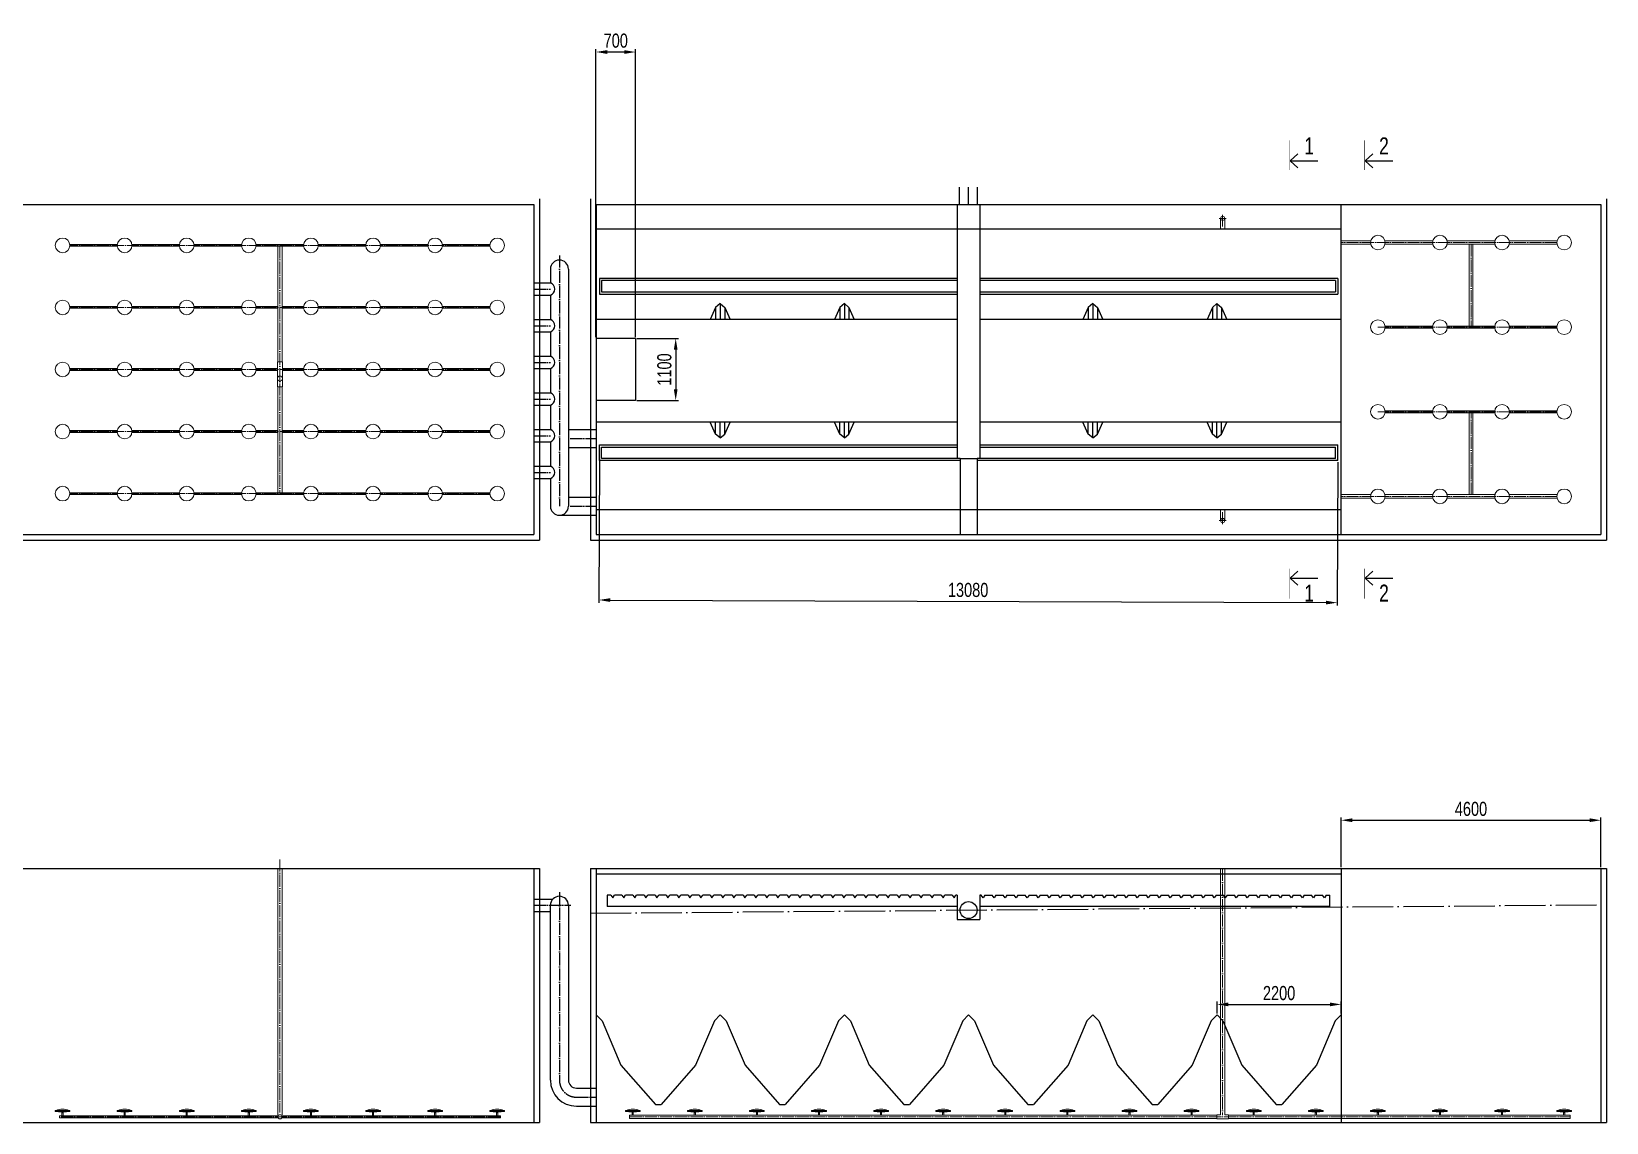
# Model space of a CAD drawing. Extents: x 151310 to 250336, y -70311 to -4848.
# Drawn here: x 180101 to 208001, y -61969 to -42629 of the extents above; entities that cross this region are included whole.
import ezdxf

# ---------------------------------------------------------------- set-up
doc = ezdxf.new("R2010")
doc.units = 0
doc.header["$LTSCALE"] = 300
doc.header["$MEASUREMENT"] = 0
doc.linetypes.add('ACAD_ISO04W100', pattern=[30, 24, -3, 0, -3])
for name, color, linetype in [('0_ANNOT_Dimensions', 15, 'CONTINUOUS'), ('1', 7, 'CONTINUOUS'), ('Pipes', 1, 'CONTINUOUS'), ('водосливы', 3, 'CONTINUOUS'), ('лотки', 3, 'CONTINUOUS'), ('нерж конструкции', 110, 'CONTINUOUS'), ('Трубы', 1, 'CONTINUOUS')]:
    doc.layers.add(name, color=color, linetype=linetype)
doc.layers.add('воздух', color=140, linetype='CONTINUOUS', lineweight=15)
doc.styles.add('MONARCH', font='monarch', dxfattribs={"width": 0.77})
doc.styles.add('MONARCH0', font='monarch0.shx', dxfattribs={"width": 0.77})
doc.dimstyles.get("Standard").update_dxf_attribs({"dimtxt": 3, "dimasz": 3, "dimexe": 2.5, "dimexo": 2.5, "dimgap": 1.5, "dimtad": 0, "dimtih": 1, "dimtoh": 1, "dimdec": 0, "dimzin": 0, "dimdsep": 46, "dimtxsty": 'MONARCH0', "dimcen": -3, "dimdle": 1.25, "dimadec": 0, "dimazin": 0, "dimtfac": 0.75, "dimtdec": 0, "dimtofl": 0, "dimtmove": 2, "dimatfit": 3, "dimfxl": 1, "dimtvp": 1.5, "dimtolj": 1, "dimtzin": 0, "dimarcsym": 0})

# ---------------------------------------------------------------- blocks, each defined once
blk = doc.blocks.new('*D178')
at = {"layer": '0_ANNOT_Dimensions', "lineweight": -2, "ltscale": 0.4, "transparency": 16777216}
for p, q in [((201102, -60034), (201102, -59826)), ((203301, -60034), (203301, -59826))]:
    blk.add_line(p, q, dxfattribs=at)
at = {"layer": '0_ANNOT_Dimensions', "color": 0, "lineweight": -2, "ltscale": 0.4, "transparency": 16777216}
blk.add_line((201302, -59876), (203101, -59876), dxfattribs=at)
at = {"layer": '0_ANNOT_Dimensions', "color": 0, "ltscale": 0.4, "transparency": 16777216}
for points in [[(201302, -59842), (201302, -59909), (201102, -59876)], [(203101, -59842), (203101, -59909), (203301, -59876)]]:
    blk.add_solid(points, dxfattribs=at)
at = {"layer": '0_ANNOT_Dimensions', "ltscale": 0.4, "transparency": 16777216, "insert": (202202, -59676), "char_height": 250, "attachment_point": 5, "style": 'MONARCH0'}
blk.add_mtext('\\A1;2200', dxfattribs=at)
blk = doc.blocks.new('*D179')
at = {"layer": '0_ANNOT_Dimensions', "lineweight": -2, "ltscale": 0.4, "transparency": 16777216}
for p, q in [((203301, -57444), (203301, -56561)), ((207901, -57444), (207901, -56561))]:
    blk.add_line(p, q, dxfattribs=at)
at = {"layer": '0_ANNOT_Dimensions', "color": 0, "lineweight": -2, "ltscale": 0.4, "transparency": 16777216}
blk.add_line((203501, -56611), (207701, -56611), dxfattribs=at)
at = {"layer": '0_ANNOT_Dimensions', "color": 0, "ltscale": 0.4, "transparency": 16777216}
for points in [[(203501, -56577), (203501, -56644), (203301, -56611)], [(207701, -56577), (207701, -56644), (207901, -56611)]]:
    blk.add_solid(points, dxfattribs=at)
at = {"layer": '0_ANNOT_Dimensions', "ltscale": 0.4, "transparency": 16777216, "insert": (205601, -56411), "char_height": 250, "attachment_point": 5, "style": 'MONARCH0'}
blk.add_mtext('\\A1;4600', dxfattribs=at)
blk = doc.blocks.new('*D184')
at = {"layer": '0_ANNOT_Dimensions', "lineweight": -2, "ltscale": 0.4, "transparency": 16777216}
for p, q in [((190101, -48046), (190101, -42943)), ((190801, -48046), (190801, -42943))]:
    blk.add_line(p, q, dxfattribs=at)
at = {"layer": '0_ANNOT_Dimensions', "color": 0, "lineweight": -2, "ltscale": 0.4, "transparency": 16777216}
blk.add_line((190601, -42993), (190301, -42993), dxfattribs=at)
at = {"layer": '0_ANNOT_Dimensions', "color": 0, "ltscale": 0.4, "transparency": 16777216}
for points in [[(190301, -42960), (190301, -43027), (190101, -42993)], [(190601, -42960), (190601, -43027), (190801, -42993)]]:
    blk.add_solid(points, dxfattribs=at)
at = {"layer": '0_ANNOT_Dimensions', "ltscale": 0.4, "transparency": 16777216, "insert": (190451, -42793), "char_height": 250, "attachment_point": 5, "style": 'MONARCH0'}
blk.add_mtext('\\A1;700', dxfattribs=at)
blk = doc.blocks.new('*D185')
at = {"layer": '0_ANNOT_Dimensions', "lineweight": -2, "ltscale": 0.4, "transparency": 16777216}
for p, q in [((190826, -48071), (191563, -48071)), ((190826, -49171), (191563, -49171))]:
    blk.add_line(p, q, dxfattribs=at)
at = {"layer": '0_ANNOT_Dimensions', "color": 0, "lineweight": -2, "ltscale": 0.4, "transparency": 16777216}
blk.add_line((191513, -48271), (191513, -48971), dxfattribs=at)
at = {"layer": '0_ANNOT_Dimensions', "color": 0, "ltscale": 0.4, "transparency": 16777216}
for points in [[(191480, -48271), (191546, -48271), (191513, -48071)], [(191480, -48971), (191546, -48971), (191513, -49171)]]:
    blk.add_solid(points, dxfattribs=at)
at = {"layer": '0_ANNOT_Dimensions', "ltscale": 0.4, "transparency": 16777216, "insert": (191313, -48621), "char_height": 250, "attachment_point": 5, "rotation": 90, "style": 'MONARCH0'}
blk.add_mtext('\\A1;1100', dxfattribs=at)
blk = doc.blocks.new('*D187')
at = {"layer": '0_ANNOT_Dimensions', "lineweight": -2, "ltscale": 0.4, "transparency": 16777216}
for p, q in [((190161, -50214), (190152, -52757)), ((203241, -50261), (203232, -52804))]:
    blk.add_line(p, q, dxfattribs=at)
at = {"layer": '0_ANNOT_Dimensions', "color": 0, "lineweight": -2, "ltscale": 0.4, "transparency": 16777216}
blk.add_line((190353, -52708), (203033, -52753), dxfattribs=at)
at = {"layer": '0_ANNOT_Dimensions', "color": 0, "ltscale": 0.4, "transparency": 16777216}
for points in [[(190353, -52675), (190352, -52741), (190153, -52707)], [(203033, -52720), (203032, -52786), (203233, -52754)]]:
    blk.add_solid(points, dxfattribs=at)
at = {"layer": '0_ANNOT_Dimensions', "ltscale": 0.4, "transparency": 16777216, "insert": (196693, -52530), "char_height": 250, "attachment_point": 5, "rotation": 359.7965, "style": 'MONARCH0'}
blk.add_mtext('\\A1;13080', dxfattribs=at)

msp = doc.modelspace()

# ---------------------------------------------------------------- linework, layer by layer
at = {"layer": '1', "ltscale": 0.4}
for p, q in [((202398.1, -44923.7), (202534.2, -44799.9)), ((203724, -44923.7), (203860.1, -44799.9)), ((202392.8, -44923.7), (202889, -44923.7)), ((202398.1, -44923.7), (202534.2, -45047.4)), ((203718.7, -44923.7), (204214.9, -44923.7)), ((203724, -44923.7), (203860.1, -45047.4)), ((171201.5, -45695.7), (189001.5, -45695.7)), ((189001.5, -45695.7), (189001.5, -51545.7)), ((189101.5, -45595.7), (189101.5, -51645.7)), ((190001.5, -45595.7), (190001.5, -51645.7)), ((190101.5, -45695.7), (190101.5, -51545.7)), ((190101.5, -45695.7), (207901.5, -45695.7)), ((190101.5, -45695.7), (190101.5, -51545.7)), ((203301.5, -51545.7), (203301.5, -45695.7)), ((207901.5, -45695.7), (207901.5, -51545.7)), ((208001.5, -45595.7), (208001.5, -51645.7)), ((171201.5, -51545.7), (189001.5, -51545.7)), ((190101.5, -51545.7), (207901.5, -51545.7)), ((171101.5, -51645.7), (189101.5, -51645.7)), ((190001.5, -51645.7), (208001.5, -51645.7)), ((202392.8, -52317.7), (202889, -52317.7)), ((202398.1, -52317.7), (202534.2, -52194)), ((202398.1, -52317.7), (202534.2, -52441.5)), ((203718.7, -52317.7), (204214.9, -52317.7)), ((203724, -52317.7), (203860.1, -52194)), ((203724, -52317.7), (203860.1, -52441.5)), ((171101.5, -57469.4), (189101.5, -57469.4)), ((189001.5, -57469.4), (189001.5, -61969.4)), ((189101.5, -57469.4), (189101.5, -61969.4)), ((190001.5, -57469.4), (208001.5, -57469.4)), ((190001.5, -57469.4), (190001.5, -61969.4)), ((190101.5, -57469.4), (190101.5, -61969.4)), ((203301.5, -57469.4), (203301.5, -61969.4)), ((207901.5, -57469.4), (207901.5, -61969.4)), ((208001.5, -57469.4), (208001.5, -61969.4)), ((171101.5, -61969.4), (189101.5, -61969.4)), ((190001.5, -61969.4), (208001.5, -61969.4))]:
    msp.add_line(p, q, dxfattribs=at)
at = {"layer": '1', "ltscale": 0.4, "const_width": 10}
for points in [[(202392.8, -45087.4), (202392.8, -44558.6)], [(203718.7, -45087.4), (203718.7, -44558.6)], [(202392.8, -52154), (202392.8, -52682.9)], [(203718.7, -52154), (203718.7, -52682.9)]]:
    msp.add_lwpolyline(points, dxfattribs=at)
at = {"layer": 'Pipes', "ltscale": 0.4}
for p, q in [((189001.5, -47085.7), (189293.1, -47085.7)), ((189001.5, -47305.7), (189293.1, -47305.7)), ((189001.5, -47735.7), (189293.1, -47735.7)), ((189001.5, -47955.7), (189293.1, -47955.7)), ((189001.5, -48385.7), (189293.1, -48385.7)), ((189001.5, -48605.7), (189293.1, -48605.7)), ((189001.5, -49035.7), (189293.1, -49035.7)), ((189001.5, -49255.7), (189293.1, -49255.7)), ((189001.5, -49685.7), (189293.1, -49685.7)), ((189001.5, -49905.7), (189293.1, -49905.7)), ((189613.1, -49685.7), (190101.5, -49685.7)), ((189001.5, -50335.7), (189293.1, -50335.7)), ((189001.5, -50555.7), (189293.1, -50555.7)), ((189613.1, -50885.7), (190101.5, -50885.7)), ((189453.1, -51205.7), (190101.5, -51205.7)), ((189001.5, -58009.4), (189337, -58009.4)), ((189001.5, -58229.4), (189293.1, -58229.4)), ((189293.1, -61219.4), (189293.1, -58119.4)), ((189613.1, -58119.4), (189613.1, -61219.4)), ((189753.1, -61359.4), (190101.5, -61359.4)), ((189753.1, -61679.4), (190101.5, -61679.4))]:
    msp.add_line(p, q, dxfattribs=at)
at = {"layer": 'Pipes', "linetype": 'ACAD_ISO04W100', "ltscale": 0.1}
msp.add_line((190001.5, -58259.4), (208001.5, -58109.4), dxfattribs=at)
at = {"layer": 'Pipes', "ltscale": 0.4}
for centre, radius, start, end in [((189453.1, -46840.7), 160, 0, 180), ((189252.1, -47195.7), 117.4, 290.44072, 69.55928), ((189252.1, -47845.7), 117.4, 290.44072, 69.55928), ((189252.1, -48495.7), 117.4, 290.44072, 69.55928), ((189252.1, -49145.7), 117.4, 290.44072, 69.55928), ((189252.1, -49795.7), 117.4, 290.44072, 69.55928), ((189252.1, -50445.7), 117.4, 290.44072, 69.55928), ((189453.1, -51045.7), 160, 180, 0), ((189453.1, -58119.4), 160, 0, 180)]:
    msp.add_arc(centre, radius, start, end, dxfattribs=at)
at = {"layer": 'водосливы', "ltscale": 0.4}
for p, q in [((190366.5, -57939.4), (190301.5, -57939.4)), ((190366.5, -57939.4), (190399, -57989.4)), ((190399, -57989.4), (190431.5, -57939.4)), ((190561.5, -57939.4), (190431.5, -57939.4)), ((190561.5, -57939.4), (190594, -57989.4)), ((190594, -57989.4), (190626.5, -57939.4)), ((190756.5, -57939.4), (190626.5, -57939.4)), ((190756.5, -57939.4), (190789, -57989.4)), ((190789, -57989.4), (190821.5, -57939.4)), ((190951.5, -57939.4), (190821.5, -57939.4)), ((190951.5, -57939.4), (190984, -57989.4)), ((190984, -57989.4), (191016.5, -57939.4)), ((191146.5, -57939.4), (191016.5, -57939.4)), ((191146.5, -57939.4), (191179, -57989.4)), ((191179, -57989.4), (191211.5, -57939.4)), ((191341.5, -57939.4), (191211.5, -57939.4)), ((191341.5, -57939.4), (191374, -57989.4)), ((191374, -57989.4), (191406.5, -57939.4)), ((191536.5, -57939.4), (191406.5, -57939.4)), ((191536.5, -57939.4), (191569, -57989.4)), ((191569, -57989.4), (191601.5, -57939.4)), ((191731.5, -57939.4), (191601.5, -57939.4)), ((191731.5, -57939.4), (191764, -57989.4)), ((191764, -57989.4), (191796.5, -57939.4)), ((191926.5, -57939.4), (191796.5, -57939.4)), ((191926.5, -57939.4), (191959, -57989.4)), ((191959, -57989.4), (191991.5, -57939.4)), ((192121.5, -57939.4), (191991.5, -57939.4)), ((192121.5, -57939.4), (192154, -57989.4)), ((192154, -57989.4), (192186.5, -57939.4)), ((192316.5, -57939.4), (192186.5, -57939.4)), ((192316.5, -57939.4), (192349, -57989.4)), ((192349, -57989.4), (192381.5, -57939.4)), ((192511.5, -57939.4), (192381.5, -57939.4)), ((192511.5, -57939.4), (192544, -57989.4)), ((192544, -57989.4), (192576.5, -57939.4)), ((192706.5, -57939.4), (192576.5, -57939.4)), ((192706.5, -57939.4), (192739, -57989.4)), ((192739, -57989.4), (192771.5, -57939.4)), ((192901.5, -57939.4), (192771.5, -57939.4)), ((192901.5, -57939.4), (192934, -57989.4)), ((192934, -57989.4), (192966.5, -57939.4)), ((193096.5, -57939.4), (192966.5, -57939.4)), ((193096.5, -57939.4), (193129, -57989.4)), ((193129, -57989.4), (193161.5, -57939.4)), ((193291.5, -57939.4), (193161.5, -57939.4)), ((193291.5, -57939.4), (193324, -57989.4)), ((193324, -57989.4), (193356.5, -57939.4)), ((193486.5, -57939.4), (193356.5, -57939.4)), ((193486.5, -57939.4), (193519, -57989.4)), ((193519, -57989.4), (193551.5, -57939.4)), ((193681.5, -57939.4), (193551.5, -57939.4)), ((193681.5, -57939.4), (193714, -57989.4)), ((193714, -57989.4), (193746.5, -57939.4)), ((193876.5, -57939.4), (193746.5, -57939.4)), ((193876.5, -57939.4), (193909, -57989.4)), ((193909, -57989.4), (193941.5, -57939.4)), ((194071.5, -57939.4), (193941.5, -57939.4)), ((194071.5, -57939.4), (194104, -57989.4)), ((194104, -57989.4), (194136.5, -57939.4)), ((194266.5, -57939.4), (194136.5, -57939.4)), ((194266.5, -57939.4), (194299, -57989.4)), ((194299, -57989.4), (194331.5, -57939.4)), ((194461.5, -57939.4), (194331.5, -57939.4)), ((194461.5, -57939.4), (194494, -57989.4)), ((194494, -57989.4), (194526.5, -57939.4)), ((194656.5, -57939.4), (194526.5, -57939.4)), ((194656.5, -57939.4), (194689, -57989.4)), ((194689, -57989.4), (194721.5, -57939.4)), ((194851.5, -57939.4), (194721.5, -57939.4)), ((194851.5, -57939.4), (194884, -57989.4)), ((194884, -57989.4), (194916.5, -57939.4)), ((195046.5, -57939.4), (194916.5, -57939.4)), ((195046.5, -57939.4), (195079, -57989.4)), ((195079, -57989.4), (195111.5, -57939.4)), ((195241.5, -57939.4), (195111.5, -57939.4)), ((195241.5, -57939.4), (195274, -57989.4)), ((195274, -57989.4), (195306.5, -57939.4)), ((195436.5, -57939.4), (195306.5, -57939.4)), ((195436.5, -57939.4), (195469, -57989.4)), ((195469, -57989.4), (195501.5, -57939.4)), ((195631.5, -57939.4), (195501.5, -57939.4)), ((195631.5, -57939.4), (195664, -57989.4)), ((195664, -57989.4), (195696.5, -57939.4)), ((195826.5, -57939.4), (195696.5, -57939.4)), ((195826.5, -57939.4), (195859, -57989.4)), ((195859, -57989.4), (195891.5, -57939.4)), ((196021.5, -57939.4), (195891.5, -57939.4)), ((196021.5, -57939.4), (196054, -57989.4)), ((196054, -57989.4), (196086.5, -57939.4)), ((196216.5, -57939.4), (196086.5, -57939.4)), ((196216.5, -57939.4), (196249, -57989.4)), ((196249, -57989.4), (196281.5, -57939.4)), ((196411.5, -57939.4), (196281.5, -57939.4)), ((196411.5, -57939.4), (196444, -57989.4)), ((196444, -57989.4), (196476.5, -57939.4)), ((196501.5, -57939.4), (196476.5, -57939.4)), ((196926.5, -57939.4), (196901.5, -57939.4)), ((196959, -57989.4), (196926.5, -57939.4)), ((196991.5, -57939.4), (196959, -57989.4)), ((196991.5, -57939.4), (197121.5, -57939.4)), ((197154, -57989.4), (197121.5, -57939.4)), ((197186.5, -57939.4), (197154, -57989.4)), ((197186.5, -57939.4), (197316.5, -57939.4)), ((197349, -57989.4), (197316.5, -57939.4)), ((197381.5, -57939.4), (197349, -57989.4)), ((197381.5, -57939.4), (197511.5, -57939.4)), ((197544, -57989.4), (197511.5, -57939.4)), ((197576.5, -57939.4), (197544, -57989.4)), ((197576.5, -57939.4), (197706.5, -57939.4)), ((197739, -57989.4), (197706.5, -57939.4)), ((197771.5, -57939.4), (197739, -57989.4)), ((197771.5, -57939.4), (197901.5, -57939.4)), ((197934, -57989.4), (197901.5, -57939.4)), ((197966.5, -57939.4), (197934, -57989.4)), ((197966.5, -57939.4), (198096.5, -57939.4)), ((198129, -57989.4), (198096.5, -57939.4)), ((198161.5, -57939.4), (198129, -57989.4)), ((198161.5, -57939.4), (198291.5, -57939.4)), ((198324, -57989.4), (198291.5, -57939.4)), ((198356.5, -57939.4), (198324, -57989.4)), ((198356.5, -57939.4), (198486.5, -57939.4)), ((198519, -57989.4), (198486.5, -57939.4)), ((198551.5, -57939.4), (198519, -57989.4)), ((198551.5, -57939.4), (198681.5, -57939.4)), ((198714, -57989.4), (198681.5, -57939.4)), ((198746.5, -57939.4), (198714, -57989.4)), ((198746.5, -57939.4), (198876.5, -57939.4)), ((198909, -57989.4), (198876.5, -57939.4)), ((198941.5, -57939.4), (198909, -57989.4)), ((198941.5, -57939.4), (199071.5, -57939.4)), ((199104, -57989.4), (199071.5, -57939.4)), ((199136.5, -57939.4), (199104, -57989.4)), ((199136.5, -57939.4), (199266.5, -57939.4)), ((199299, -57989.4), (199266.5, -57939.4)), ((199331.5, -57939.4), (199299, -57989.4)), ((199331.5, -57939.4), (199461.5, -57939.4)), ((199494, -57989.4), (199461.5, -57939.4)), ((199526.5, -57939.4), (199494, -57989.4)), ((199526.5, -57939.4), (199656.5, -57939.4)), ((199689, -57989.4), (199656.5, -57939.4)), ((199721.5, -57939.4), (199689, -57989.4)), ((199721.5, -57939.4), (199851.5, -57939.4)), ((199884, -57989.4), (199851.5, -57939.4)), ((199916.5, -57939.4), (199884, -57989.4)), ((199916.5, -57939.4), (200046.5, -57939.4)), ((200079, -57989.4), (200046.5, -57939.4)), ((200111.5, -57939.4), (200079, -57989.4)), ((200111.5, -57939.4), (200241.5, -57939.4)), ((200274, -57989.4), (200241.5, -57939.4)), ((200306.5, -57939.4), (200274, -57989.4)), ((200306.5, -57939.4), (200436.5, -57939.4)), ((200469, -57989.4), (200436.5, -57939.4)), ((200501.5, -57939.4), (200469, -57989.4)), ((200501.5, -57939.4), (200631.5, -57939.4)), ((200664, -57989.4), (200631.5, -57939.4)), ((200696.5, -57939.4), (200664, -57989.4)), ((200696.5, -57939.4), (200826.5, -57939.4)), ((200859, -57989.4), (200826.5, -57939.4)), ((200891.5, -57939.4), (200859, -57989.4)), ((200891.5, -57939.4), (201021.5, -57939.4)), ((201054, -57989.4), (201021.5, -57939.4)), ((201086.5, -57939.4), (201054, -57989.4)), ((201086.5, -57939.4), (201216.5, -57939.4)), ((201249, -57989.4), (201216.5, -57939.4)), ((201281.5, -57939.4), (201249, -57989.4)), ((201281.5, -57939.4), (201411.5, -57939.4)), ((201444, -57989.4), (201411.5, -57939.4)), ((201476.5, -57939.4), (201444, -57989.4)), ((201476.5, -57939.4), (201606.5, -57939.4)), ((201639, -57989.4), (201606.5, -57939.4)), ((201671.5, -57939.4), (201639, -57989.4)), ((201671.5, -57939.4), (201801.5, -57939.4)), ((201834, -57989.4), (201801.5, -57939.4)), ((201866.5, -57939.4), (201834, -57989.4)), ((201866.5, -57939.4), (201996.5, -57939.4)), ((202029, -57989.4), (201996.5, -57939.4)), ((202061.5, -57939.4), (202029, -57989.4)), ((202061.5, -57939.4), (202191.5, -57939.4)), ((202224, -57989.4), (202191.5, -57939.4)), ((202256.5, -57939.4), (202224, -57989.4)), ((202256.5, -57939.4), (202386.5, -57939.4)), ((202419, -57989.4), (202386.5, -57939.4)), ((202451.5, -57939.4), (202419, -57989.4)), ((202451.5, -57939.4), (202581.5, -57939.4)), ((202614, -57989.4), (202581.5, -57939.4)), ((202646.5, -57939.4), (202614, -57989.4)), ((202646.5, -57939.4), (202776.5, -57939.4)), ((202809, -57989.4), (202776.5, -57939.4)), ((202841.5, -57939.4), (202809, -57989.4)), ((202841.5, -57939.4), (202971.5, -57939.4)), ((203004, -57989.4), (202971.5, -57939.4)), ((203036.5, -57939.4), (203004, -57989.4)), ((203036.5, -57939.4), (203101.5, -57939.4)), ((196501.5, -58369.4), (196901.5, -58369.4))]:
    msp.add_line(p, q, dxfattribs=at)
at = {"layer": 'воздух', "ltscale": 0.4}
for p, q in [((201138.9, -45941.6), (201264.8, -45941.6)), ((201163.9, -45941.6), (201163.9, -46130.6)), ((201201.9, -46089), (201201.9, -45876.9)), ((201239.9, -45941.6), (201239.9, -46130.6)), ((181622.5, -46404.7), (180780.5, -46404.7)), ((181622.5, -46436.7), (180780.5, -46436.7)), ((182722.5, -46404.7), (181880.5, -46404.7)), ((182722.5, -46436.7), (181880.5, -46436.7)), ((183822.5, -46404.7), (182980.5, -46404.7)), ((183822.5, -46436.7), (182980.5, -46436.7)), ((184922.5, -46404.7), (184080.5, -46404.7)), ((184922.5, -46436.7), (184080.5, -46436.7)), ((184463.5, -48486.4), (184463.5, -46436.7)), ((184539.5, -48486.4), (184539.5, -46436.7)), ((186022.5, -46404.7), (185180.5, -46404.7)), ((186022.5, -46436.7), (185180.5, -46436.7)), ((187122.5, -46404.7), (186280.5, -46404.7)), ((187122.5, -46436.7), (186280.5, -46436.7)), ((188222.5, -46404.7), (187380.5, -46404.7)), ((188222.5, -46436.7), (187380.5, -46436.7)), ((203301.5, -46339.7), (203821.5, -46339.7)), ((203301.5, -46401.7), (203821.5, -46401.7)), ((204077.7, -46339.7), (204921.5, -46339.7)), ((204077.7, -46401.7), (204921.5, -46401.7)), ((205177.7, -46339.7), (206021.5, -46339.7)), ((205177.7, -46401.7), (206021.5, -46401.7)), ((206277.7, -46339.7), (207121.5, -46339.7)), ((206277.7, -46401.7), (207121.5, -46401.7)), ((181622.5, -47504.7), (180780.5, -47504.7)), ((181622.5, -47536.7), (180780.5, -47536.7)), ((182722.5, -47504.7), (181880.5, -47504.7)), ((182722.5, -47536.7), (181880.5, -47536.7)), ((183822.5, -47504.7), (182980.5, -47504.7)), ((183822.5, -47536.7), (182980.5, -47536.7)), ((184463.5, -47504.7), (184080.5, -47504.7)), ((184463.5, -47536.7), (184080.5, -47536.7)), ((184922.5, -47504.7), (184539.5, -47504.7)), ((184922.5, -47536.7), (184539.5, -47536.7)), ((186022.5, -47504.7), (185180.5, -47504.7)), ((186022.5, -47536.7), (185180.5, -47536.7)), ((187122.5, -47504.7), (186280.5, -47504.7)), ((187122.5, -47536.7), (186280.5, -47536.7)), ((188222.5, -47504.7), (187380.5, -47504.7)), ((188222.5, -47536.7), (187380.5, -47536.7)), ((204080.5, -47854.7), (204922.5, -47854.7)), ((204080.5, -47886.7), (204922.5, -47886.7)), ((205180.5, -47854.7), (206022.5, -47854.7)), ((205180.5, -47886.7), (206022.5, -47886.7)), ((206280.5, -47854.7), (207122.5, -47854.7)), ((206280.5, -47886.7), (207122.5, -47886.7)), ((184456.5, -48486.4), (184456.5, -48925.5)), ((184546.5, -48486.4), (184456.5, -48486.4)), ((184546.5, -48486.4), (184546.5, -48925.5)), ((181622.5, -48604.7), (180780.5, -48604.7)), ((181622.5, -48636.7), (180780.5, -48636.7)), ((182722.5, -48604.7), (181880.5, -48604.7)), ((182722.5, -48636.7), (181880.5, -48636.7)), ((183822.5, -48604.7), (182980.5, -48604.7)), ((183822.5, -48636.7), (182980.5, -48636.7)), ((184456.5, -48604.7), (184080.5, -48604.7)), ((184456.5, -48636.7), (184080.5, -48636.7)), ((184922.5, -48604.7), (184546.5, -48604.7)), ((184922.5, -48636.7), (184546.5, -48636.7)), ((186022.5, -48604.7), (185180.5, -48604.7)), ((186022.5, -48636.7), (185180.5, -48636.7)), ((187122.5, -48604.7), (186280.5, -48604.7)), ((187122.5, -48636.7), (186280.5, -48636.7)), ((188222.5, -48604.7), (187380.5, -48604.7)), ((188222.5, -48636.7), (187380.5, -48636.7)), ((184546.5, -48925.5), (184456.5, -48925.5)), ((184463.5, -48925.5), (184463.5, -50804.7)), ((184539.5, -48925.5), (184539.5, -50804.7)), ((204080.5, -49354.7), (204922.5, -49354.7)), ((205180.5, -49354.7), (206022.5, -49354.7)), ((206280.5, -49354.7), (207122.5, -49354.7)), ((204080.5, -49386.7), (204922.5, -49386.7)), ((205180.5, -49386.7), (206022.5, -49386.7)), ((206280.5, -49386.7), (207122.5, -49386.7)), ((181622.5, -49704.7), (180780.5, -49704.7)), ((181622.5, -49736.7), (180780.5, -49736.7)), ((182722.5, -49704.7), (181880.5, -49704.7)), ((182722.5, -49736.7), (181880.5, -49736.7)), ((183822.5, -49704.7), (182980.5, -49704.7)), ((183822.5, -49736.7), (182980.5, -49736.7)), ((184463.5, -49704.7), (184080.5, -49704.7)), ((184463.5, -49736.7), (184080.5, -49736.7)), ((184922.5, -49704.7), (184539.5, -49704.7)), ((184922.5, -49736.7), (184539.5, -49736.7)), ((186022.5, -49704.7), (185180.5, -49704.7)), ((186022.5, -49736.7), (185180.5, -49736.7)), ((187122.5, -49704.7), (186280.5, -49704.7)), ((187122.5, -49736.7), (186280.5, -49736.7)), ((188222.5, -49704.7), (187380.5, -49704.7)), ((188222.5, -49736.7), (187380.5, -49736.7)), ((181622.5, -50804.7), (180780.5, -50804.7)), ((181622.5, -50836.7), (180780.5, -50836.7)), ((182722.5, -50804.7), (181880.5, -50804.7)), ((182722.5, -50836.7), (181880.5, -50836.7)), ((183822.5, -50804.7), (182980.5, -50804.7)), ((183822.5, -50836.7), (182980.5, -50836.7)), ((184922.5, -50804.7), (184080.5, -50804.7)), ((184922.5, -50836.7), (184080.5, -50836.7)), ((186022.5, -50804.7), (185180.5, -50804.7)), ((186022.5, -50836.7), (185180.5, -50836.7)), ((187122.5, -50804.7), (186280.5, -50804.7)), ((187122.5, -50836.7), (186280.5, -50836.7)), ((188222.5, -50804.7), (187380.5, -50804.7)), ((188222.5, -50836.7), (187380.5, -50836.7)), ((203301.5, -50839.7), (203821.5, -50839.7)), ((203301.5, -50901.7), (203821.5, -50901.7)), ((204077.7, -50839.7), (204921.5, -50839.7)), ((204077.7, -50901.7), (204921.5, -50901.7)), ((205177.7, -50839.7), (206021.5, -50839.7)), ((205177.7, -50901.7), (206021.5, -50901.7)), ((206277.7, -50839.7), (207121.5, -50839.7)), ((206277.7, -50901.7), (207121.5, -50901.7)), ((201138.9, -51299.8), (201264.8, -51299.8)), ((201163.9, -51299.8), (201163.9, -51110.8)), ((201201.9, -51152.4), (201201.9, -51364.5)), ((201239.9, -51299.8), (201239.9, -51110.8)), ((184463.5, -57469.4), (184463.5, -61831)), ((184539.5, -57469.4), (184539.5, -61831)), ((201163.9, -61830.2), (201163.9, -57469.4)), ((201239.9, -61830.2), (201239.9, -57469.4)), ((180781.4, -61775.1), (180521.5, -61775.1)), ((180641.5, -61788.1), (180521.5, -61775.1)), ((180595.3, -61852.2), (184463.5, -61852.2)), ((180595.3, -61852.2), (180595.3, -61884.2)), ((180595.3, -61884.2), (184467, -61884.2)), ((180641.5, -61788.1), (180641.5, -61852.2)), ((180661.5, -61788.1), (180641.5, -61788.1)), ((180651.5, -61775.1), (180651.5, -61801.1)), ((180781.4, -61775.1), (180661.5, -61788.1)), ((180661.5, -61788.1), (180661.5, -61852.2)), ((181881.4, -61775.1), (181621.5, -61775.1)), ((181741.5, -61788.1), (181621.5, -61775.1)), ((181741.5, -61788.1), (181741.5, -61852.2)), ((181761.5, -61788.1), (181741.5, -61788.1)), ((181751.5, -61775.1), (181751.5, -61801.1)), ((181881.4, -61775.1), (181761.5, -61788.1)), ((181761.5, -61788.1), (181761.5, -61852.2)), ((182981.4, -61775.1), (182721.5, -61775.1)), ((182841.5, -61788.1), (182721.5, -61775.1)), ((182841.5, -61788.1), (182841.5, -61852.2)), ((182861.5, -61788.1), (182841.5, -61788.1)), ((182851.5, -61775.1), (182851.5, -61801.1)), ((182981.4, -61775.1), (182861.5, -61788.1)), ((182861.5, -61788.1), (182861.5, -61852.2)), ((184081.4, -61775.1), (183821.5, -61775.1)), ((183941.5, -61788.1), (183821.5, -61775.1)), ((183941.5, -61788.1), (183941.5, -61852.2)), ((183961.5, -61788.1), (183941.5, -61788.1)), ((183951.5, -61775.1), (183951.5, -61801.1)), ((184081.4, -61775.1), (183961.5, -61788.1)), ((183961.5, -61788.1), (183961.5, -61852.2)), ((188407.7, -61884.2), (184536, -61884.2)), ((188407.7, -61852.2), (184539.5, -61852.2)), ((184921.5, -61775.1), (185181.4, -61775.1)), ((184921.5, -61775.1), (185041.5, -61788.1)), ((185041.5, -61788.1), (185041.5, -61852.2)), ((185041.5, -61788.1), (185061.5, -61788.1)), ((185051.5, -61775.1), (185051.5, -61801.1)), ((185061.5, -61788.1), (185181.4, -61775.1)), ((185061.5, -61788.1), (185061.5, -61852.2)), ((186021.5, -61775.1), (186281.4, -61775.1)), ((186021.5, -61775.1), (186141.5, -61788.1)), ((186141.5, -61788.1), (186141.5, -61852.2)), ((186141.5, -61788.1), (186161.5, -61788.1)), ((186151.5, -61775.1), (186151.5, -61801.1)), ((186161.5, -61788.1), (186281.4, -61775.1)), ((186161.5, -61788.1), (186161.5, -61852.2)), ((187121.5, -61775.1), (187381.4, -61775.1)), ((187121.5, -61775.1), (187241.5, -61788.1)), ((187241.5, -61788.1), (187241.5, -61852.2)), ((187241.5, -61788.1), (187261.5, -61788.1)), ((187251.5, -61775.1), (187251.5, -61801.1)), ((187261.5, -61788.1), (187381.4, -61775.1)), ((187261.5, -61788.1), (187261.5, -61852.2)), ((188221.5, -61775.1), (188481.4, -61775.1)), ((188221.5, -61775.1), (188341.5, -61788.1)), ((188341.5, -61788.1), (188341.5, -61852.2)), ((188341.5, -61788.1), (188361.5, -61788.1)), ((188351.5, -61775.1), (188351.5, -61801.1)), ((188361.5, -61788.1), (188481.4, -61775.1)), ((188361.5, -61788.1), (188361.5, -61852.2)), ((188407.7, -61852.2), (188407.7, -61884.2)), ((190881.4, -61775.1), (190621.5, -61775.1)), ((190741.5, -61788.1), (190621.5, -61775.1)), ((190695.3, -61837.2), (190695.3, -61899.2)), ((190741.5, -61788.1), (190741.5, -61837.2)), ((190761.5, -61788.1), (190741.5, -61788.1)), ((190751.5, -61775.1), (190751.5, -61801.1)), ((190881.4, -61775.1), (190761.5, -61788.1)), ((190761.5, -61788.1), (190761.5, -61837.2)), ((191981.4, -61775.1), (191721.5, -61775.1)), ((191841.5, -61788.1), (191721.5, -61775.1)), ((191841.5, -61788.1), (191841.5, -61837.2)), ((191861.5, -61788.1), (191841.5, -61788.1)), ((191851.5, -61775.1), (191851.5, -61801.1)), ((191981.4, -61775.1), (191861.5, -61788.1)), ((191861.5, -61788.1), (191861.5, -61837.2)), ((193081.4, -61775.1), (192821.5, -61775.1)), ((192941.5, -61788.1), (192821.5, -61775.1)), ((192941.5, -61788.1), (192941.5, -61837.2)), ((192961.5, -61788.1), (192941.5, -61788.1)), ((192951.5, -61775.1), (192951.5, -61801.1)), ((193081.4, -61775.1), (192961.5, -61788.1)), ((192961.5, -61788.1), (192961.5, -61837.2)), ((194181.4, -61775.1), (193921.5, -61775.1)), ((194041.5, -61788.1), (193921.5, -61775.1)), ((194041.5, -61788.1), (194041.5, -61837.2)), ((194061.5, -61788.1), (194041.5, -61788.1)), ((194051.5, -61775.1), (194051.5, -61801.1)), ((194181.4, -61775.1), (194061.5, -61788.1)), ((194061.5, -61788.1), (194061.5, -61837.2)), ((195021.5, -61775.1), (195281.4, -61775.1)), ((195021.5, -61775.1), (195141.5, -61788.1)), ((195141.5, -61788.1), (195141.5, -61837.2)), ((195141.5, -61788.1), (195161.5, -61788.1)), ((195151.5, -61775.1), (195151.5, -61801.1)), ((195161.5, -61788.1), (195281.4, -61775.1)), ((195161.5, -61788.1), (195161.5, -61837.2)), ((196121.5, -61775.1), (196381.4, -61775.1)), ((196121.5, -61775.1), (196241.5, -61788.1)), ((196241.5, -61788.1), (196241.5, -61837.2)), ((196241.5, -61788.1), (196261.5, -61788.1)), ((196251.5, -61775.1), (196251.5, -61801.1)), ((196261.5, -61788.1), (196381.4, -61775.1)), ((196261.5, -61788.1), (196261.5, -61837.2)), ((197221.5, -61775.1), (197481.4, -61775.1)), ((197221.5, -61775.1), (197341.5, -61788.1)), ((197341.5, -61788.1), (197341.5, -61837.2)), ((197341.5, -61788.1), (197361.5, -61788.1)), ((197351.5, -61775.1), (197351.5, -61801.1)), ((197361.5, -61788.1), (197481.4, -61775.1)), ((197361.5, -61788.1), (197361.5, -61837.2)), ((198321.5, -61775.1), (198581.4, -61775.1)), ((198321.5, -61775.1), (198441.5, -61788.1)), ((198441.5, -61788.1), (198441.5, -61837.2)), ((198441.5, -61788.1), (198461.5, -61788.1)), ((198451.5, -61775.1), (198451.5, -61801.1)), ((198461.5, -61788.1), (198581.4, -61775.1)), ((198461.5, -61788.1), (198461.5, -61837.2)), ((199681.4, -61775.1), (199421.5, -61775.1)), ((199541.5, -61788.1), (199421.5, -61775.1)), ((199541.5, -61788.1), (199541.5, -61837.2)), ((199561.5, -61788.1), (199541.5, -61788.1)), ((199551.5, -61775.1), (199551.5, -61801.1)), ((199681.4, -61775.1), (199561.5, -61788.1)), ((199561.5, -61788.1), (199561.5, -61837.2)), ((200781.4, -61775.1), (200521.5, -61775.1)), ((200641.5, -61788.1), (200521.5, -61775.1)), ((200641.5, -61788.1), (200641.5, -61837.2)), ((200661.5, -61788.1), (200641.5, -61788.1)), ((200651.5, -61775.1), (200651.5, -61801.1)), ((200781.4, -61775.1), (200661.5, -61788.1)), ((200661.5, -61788.1), (200661.5, -61837.2)), ((201100.7, -61830.2), (201100.7, -61906.2)), ((201303, -61830.2), (201303, -61906.2)), ((201881.4, -61775.1), (201621.5, -61775.1)), ((201741.5, -61788.1), (201621.5, -61775.1)), ((201741.5, -61788.1), (201741.5, -61837.2)), ((201761.5, -61788.1), (201741.5, -61788.1)), ((201751.5, -61775.1), (201751.5, -61801.1)), ((201881.4, -61775.1), (201761.5, -61788.1)), ((201761.5, -61788.1), (201761.5, -61837.2)), ((202721.5, -61775.1), (202981.4, -61775.1)), ((202721.5, -61775.1), (202841.5, -61788.1)), ((202841.5, -61788.1), (202841.5, -61837.2)), ((202841.5, -61788.1), (202861.5, -61788.1)), ((202851.5, -61775.1), (202851.5, -61801.1)), ((202861.5, -61788.1), (202981.4, -61775.1)), ((202861.5, -61788.1), (202861.5, -61837.2)), ((203821.5, -61775.1), (204081.4, -61775.1)), ((203821.5, -61775.1), (203941.5, -61788.1)), ((203941.5, -61788.1), (203941.5, -61837.2)), ((203941.5, -61788.1), (203961.5, -61788.1)), ((203951.5, -61775.1), (203951.5, -61801.1)), ((203961.5, -61788.1), (204081.4, -61775.1)), ((203961.5, -61788.1), (203961.5, -61837.2)), ((204921.5, -61775.1), (205181.4, -61775.1)), ((204921.5, -61775.1), (205041.5, -61788.1)), ((205041.5, -61788.1), (205041.5, -61837.2)), ((205041.5, -61788.1), (205061.5, -61788.1)), ((205051.5, -61775.1), (205051.5, -61801.1)), ((205061.5, -61788.1), (205181.4, -61775.1)), ((205061.5, -61788.1), (205061.5, -61837.2)), ((206021.5, -61775.1), (206281.4, -61775.1)), ((206021.5, -61775.1), (206141.5, -61788.1)), ((206141.5, -61788.1), (206141.5, -61837.2)), ((206141.5, -61788.1), (206161.5, -61788.1)), ((206151.5, -61775.1), (206151.5, -61801.1)), ((206161.5, -61788.1), (206281.4, -61775.1)), ((206161.5, -61788.1), (206161.5, -61837.2)), ((207121.5, -61775.1), (207381.4, -61775.1)), ((207121.5, -61775.1), (207241.5, -61788.1)), ((207241.5, -61788.1), (207241.5, -61837.2)), ((207241.5, -61788.1), (207261.5, -61788.1)), ((207251.5, -61775.1), (207251.5, -61801.1)), ((207261.5, -61788.1), (207381.4, -61775.1)), ((207261.5, -61788.1), (207261.5, -61837.2)), ((207355.5, -61837.2), (207355.5, -61899.2))]:
    msp.add_line(p, q, dxfattribs=at)
at = {"layer": 'воздух', "linetype": 'ACAD_ISO04W100', "ltscale": 0.03}
for p, q in [((188221.5, -46420.7), (180781.5, -46420.7)), ((184501.5, -46436.7), (184501.5, -50804.7)), ((207121.5, -46370.7), (203301.5, -46370.7)), ((205601.5, -46401.7), (205601.5, -47854.7)), ((188221.5, -47520.7), (180781.5, -47520.7)), ((207121.5, -47870.7), (203951.5, -47870.7)), ((188221.5, -48620.7), (180781.5, -48620.7)), ((207121.5, -49370.7), (203951.5, -49370.7)), ((205601.5, -50839.7), (205601.5, -49386.7)), ((188221.5, -49720.7), (180781.5, -49720.7)), ((188221.5, -50820.7), (180781.5, -50820.7)), ((207121.5, -50870.7), (203301.5, -50870.7)), ((184501.5, -57305.7), (184501.5, -61793)), ((201201.9, -57469.4), (201201.9, -61837.2)), ((188407.7, -61868.2), (180595.3, -61868.2)), ((190695.3, -61868.2), (207355.5, -61868.2))]:
    msp.add_line(p, q, dxfattribs=at)
at = {"layer": 'воздух', "ltscale": 0.03}
for p, q in [((205570.5, -46401.7), (205570.5, -47854.7)), ((205632.5, -46401.7), (205632.5, -47854.7)), ((205570.5, -50839.7), (205570.5, -49386.7)), ((205632.5, -50839.7), (205632.5, -49386.7)), ((190695.3, -61837.2), (201100.7, -61837.2)), ((190695.3, -61899.2), (201100.7, -61899.2)), ((201100.7, -61830.2), (201163.9, -61830.2)), ((201100.7, -61906.2), (201303, -61906.2)), ((201239.9, -61830.2), (201303, -61830.2)), ((201303, -61837.2), (207355.5, -61837.2)), ((201303, -61899.2), (207355.5, -61899.2))]:
    msp.add_line(p, q, dxfattribs=at)
at = {"layer": 'воздух', "ltscale": 0.4}
for points in [[(180781.4, -61775.1), (180781.4, -61756), (180521.5, -61756), (180521.5, -61775.1)], [(181881.4, -61775.1), (181881.4, -61756), (181621.5, -61756), (181621.5, -61775.1)], [(182981.4, -61775.1), (182981.4, -61756), (182721.5, -61756), (182721.5, -61775.1)], [(184081.4, -61775.1), (184081.4, -61756), (183821.5, -61756), (183821.5, -61775.1)], [(184921.5, -61775.1), (184921.5, -61756), (185181.4, -61756), (185181.4, -61775.1)], [(186021.5, -61775.1), (186021.5, -61756), (186281.4, -61756), (186281.4, -61775.1)], [(187121.5, -61775.1), (187121.5, -61756), (187381.4, -61756), (187381.4, -61775.1)], [(188221.5, -61775.1), (188221.5, -61756), (188481.4, -61756), (188481.4, -61775.1)], [(190881.4, -61775.1), (190881.4, -61756), (190621.5, -61756), (190621.5, -61775.1)], [(191981.4, -61775.1), (191981.4, -61756), (191721.5, -61756), (191721.5, -61775.1)], [(193081.4, -61775.1), (193081.4, -61756), (192821.5, -61756), (192821.5, -61775.1)], [(194181.4, -61775.1), (194181.4, -61756), (193921.5, -61756), (193921.5, -61775.1)], [(195021.5, -61775.1), (195021.5, -61756), (195281.4, -61756), (195281.4, -61775.1)], [(196121.5, -61775.1), (196121.5, -61756), (196381.4, -61756), (196381.4, -61775.1)], [(197221.5, -61775.1), (197221.5, -61756), (197481.4, -61756), (197481.4, -61775.1)], [(198321.5, -61775.1), (198321.5, -61756), (198581.4, -61756), (198581.4, -61775.1)], [(199681.4, -61775.1), (199681.4, -61756), (199421.5, -61756), (199421.5, -61775.1)], [(200781.4, -61775.1), (200781.4, -61756), (200521.5, -61756), (200521.5, -61775.1)], [(201881.4, -61775.1), (201881.4, -61756), (201621.5, -61756), (201621.5, -61775.1)], [(202721.5, -61775.1), (202721.5, -61756), (202981.4, -61756), (202981.4, -61775.1)], [(203821.5, -61775.1), (203821.5, -61756), (204081.4, -61756), (204081.4, -61775.1)], [(204921.5, -61775.1), (204921.5, -61756), (205181.4, -61756), (205181.4, -61775.1)], [(206021.5, -61775.1), (206021.5, -61756), (206281.4, -61756), (206281.4, -61775.1)], [(207121.5, -61775.1), (207121.5, -61756), (207381.4, -61756), (207381.4, -61775.1)]]:
    msp.add_lwpolyline(points, dxfattribs=at)
for centre, radius in [((201201.9, -45941.6), 38), ((180651.5, -46420.7), 130), ((181751.5, -46420.7), 130), ((182851.5, -46420.7), 130), ((183951.5, -46420.7), 130), ((185051.5, -46420.7), 130), ((186151.5, -46420.7), 130), ((187251.5, -46420.7), 130), ((188351.5, -46420.7), 130), ((203951.5, -46370.7), 130), ((205051.5, -46370.7), 130), ((206151.5, -46370.7), 130), ((207251.5, -46370.7), 130), ((180651.5, -47520.7), 130), ((181751.5, -47520.7), 130), ((182851.5, -47520.7), 130), ((183951.5, -47520.7), 130), ((185051.5, -47520.7), 130), ((186151.5, -47520.7), 130), ((187251.5, -47520.7), 130), ((188351.5, -47520.7), 130), ((203951.5, -47870.7), 130), ((205051.5, -47870.7), 130), ((206151.5, -47870.7), 130), ((207251.5, -47870.7), 130), ((180651.5, -48620.7), 130), ((181751.5, -48620.7), 130), ((182851.5, -48620.7), 130), ((183951.5, -48620.7), 130), ((185051.5, -48620.7), 130), ((186151.5, -48620.7), 130), ((187251.5, -48620.7), 130), ((188351.5, -48620.7), 130), ((184501.5, -48781.5), 45), ((203951.5, -49370.7), 130), ((205051.5, -49370.7), 130), ((206151.5, -49370.7), 130), ((207251.5, -49370.7), 130), ((180651.5, -49720.7), 130), ((181751.5, -49720.7), 130), ((182851.5, -49720.7), 130), ((183951.5, -49720.7), 130), ((185051.5, -49720.7), 130), ((186151.5, -49720.7), 130), ((187251.5, -49720.7), 130), ((188351.5, -49720.7), 130), ((180651.5, -50820.7), 130), ((181751.5, -50820.7), 130), ((182851.5, -50820.7), 130), ((183951.5, -50820.7), 130), ((185051.5, -50820.7), 130), ((186151.5, -50820.7), 130), ((187251.5, -50820.7), 130), ((188351.5, -50820.7), 130), ((203951.5, -50870.7), 130), ((205051.5, -50870.7), 130), ((206151.5, -50870.7), 130), ((207251.5, -50870.7), 130), ((201201.9, -51299.8), 38), ((184501.5, -61868.2), 38)]:
    msp.add_circle(centre, radius, dxfattribs=at)
for centre in [(180651.8, -62026.8), (181751.8, -62026.8), (182851.8, -62026.8), (183951.8, -62026.8), (185051.1, -62026.8), (186151.1, -62026.8), (187251.1, -62026.8), (188351.1, -62026.8), (190751.8, -62026.8), (191851.8, -62026.8), (192951.8, -62026.8), (194051.8, -62026.8), (195151.1, -62026.8), (196251.1, -62026.8), (197351.1, -62026.8), (198451.1, -62026.8), (199551.8, -62026.8), (200651.8, -62026.8), (201751.8, -62026.8), (202851.1, -62026.8), (203951.1, -62026.8), (205051.1, -62026.8), (206151.1, -62026.8), (207251.1, -62026.8)]:
    msp.add_arc(centre, 295.1, 66.59171, 113.40829, dxfattribs=at)
at = {"layer": 'лотки', "ltscale": 0.4}
for p, q in [((196501.5, -45695.7), (196501.5, -50195.8)), ((196901.5, -45695.7), (196901.5, -50195.8)), ((196551.5, -50195.8), (196551.5, -51545.7)), ((196551.5, -50195.8), (196851.5, -50195.8)), ((196851.5, -50195.8), (196851.5, -51545.7)), ((190301.5, -57939.4), (190301.5, -58139.4)), ((196501.5, -57939.4), (196501.5, -58369.4)), ((196901.5, -57939.4), (196901.5, -58369.4)), ((203101.5, -58139.4), (203101.5, -57939.4)), ((196501.5, -58139.4), (190301.5, -58139.4)), ((203101.5, -58139.4), (196901.5, -58139.4))]:
    msp.add_line(p, q, dxfattribs=at)
msp.add_circle((196701.5, -58203.5), 150, dxfattribs=at)
at = {"layer": 'нерж конструкции', "ltscale": 0.4}
for p, q in [((203301.5, -46130.6), (190101.5, -46130.6)), ((190161.5, -47005.6), (190161.5, -47285.6)), ((196501.5, -47005.6), (190161.5, -47005.6)), ((190201.5, -47045.6), (190201.5, -47245.6)), ((196501.5, -47045.6), (190201.5, -47045.6)), ((203241.5, -47005.6), (196901.5, -47005.6)), ((203201.5, -47045.6), (196901.5, -47045.6)), ((203201.5, -47045.6), (203201.5, -47245.6)), ((203241.5, -47005.6), (203241.5, -47285.6)), ((190161.5, -47285.6), (196501.5, -47285.6)), ((190201.5, -47245.6), (196501.5, -47245.6)), ((196901.5, -47245.6), (203201.5, -47245.6)), ((196901.5, -47285.6), (203241.5, -47285.6)), ((192220.7, -47523.3), (192126.1, -47735.6)), ((192301.5, -47453), (192220.7, -47523.3)), ((192220.7, -47523.3), (192220.7, -47735.6)), ((192301.5, -47453), (192301.5, -47735.6)), ((192301.5, -47453), (192301.5, -47735.6)), ((192301.5, -47453), (192382.2, -47523.3)), ((192382.2, -47523.3), (192476.8, -47735.6)), ((192382.2, -47523.3), (192382.2, -47735.6)), ((194420.7, -47523.3), (194326.1, -47735.6)), ((194501.5, -47453), (194420.7, -47523.3)), ((194420.7, -47523.3), (194420.7, -47735.6)), ((194501.5, -47453), (194501.5, -47735.6)), ((194501.5, -47453), (194501.5, -47735.6)), ((194501.5, -47453), (194582.2, -47523.3)), ((194582.2, -47523.3), (194676.8, -47735.6)), ((194582.2, -47523.3), (194582.2, -47735.6)), ((198820.7, -47523.3), (198726.1, -47735.6)), ((198901.5, -47453), (198820.7, -47523.3)), ((198820.7, -47523.3), (198820.7, -47735.6)), ((198901.5, -47453), (198901.5, -47735.6)), ((198901.5, -47453), (198901.5, -47735.6)), ((198901.5, -47453), (198982.2, -47523.3)), ((198982.2, -47523.3), (199076.8, -47735.6)), ((198982.2, -47523.3), (198982.2, -47735.6)), ((201020.7, -47523.3), (200926.1, -47735.6)), ((201101.5, -47453), (201020.7, -47523.3)), ((201020.7, -47523.3), (201020.7, -47735.6)), ((201101.5, -47453), (201101.5, -47735.6)), ((201101.5, -47453), (201182.2, -47523.3)), ((201182.2, -47523.3), (201276.8, -47735.6)), ((201182.2, -47523.3), (201182.2, -47735.6)), ((196501.5, -47735.6), (190101.5, -47735.6)), ((203301.5, -47735.6), (196901.5, -47735.6)), ((190801.5, -48070.7), (190101.5, -48070.7)), ((190801.5, -48070.7), (190801.5, -49170.7)), ((190801.5, -49170.7), (190101.5, -49170.7)), ((196501.5, -49552.8), (190101.5, -49552.8)), ((192220.7, -49765.1), (192126.1, -49552.8)), ((192220.7, -49765.1), (192220.7, -49552.8)), ((192301.5, -49835.3), (192301.5, -49552.8)), ((192301.5, -49835.3), (192301.5, -49552.8)), ((192382.2, -49765.1), (192476.8, -49552.8)), ((192382.2, -49765.1), (192382.2, -49552.8)), ((194420.7, -49765.1), (194326.1, -49552.8)), ((194420.7, -49765.1), (194420.7, -49552.8)), ((194501.5, -49835.3), (194501.5, -49552.8)), ((194501.5, -49835.3), (194501.5, -49552.8)), ((194582.2, -49765.1), (194676.8, -49552.8)), ((194582.2, -49765.1), (194582.2, -49552.8)), ((203301.5, -49552.8), (196901.5, -49552.8)), ((198820.7, -49765.1), (198726.1, -49552.8)), ((198820.7, -49765.1), (198820.7, -49552.8)), ((198901.5, -49835.3), (198901.5, -49552.8)), ((198901.5, -49835.3), (198901.5, -49552.8)), ((198982.2, -49765.1), (199076.8, -49552.8)), ((198982.2, -49765.1), (198982.2, -49552.8)), ((201020.7, -49765.1), (200926.1, -49552.8)), ((201020.7, -49765.1), (201020.7, -49552.8)), ((201101.5, -49835.3), (201101.5, -49552.8)), ((201182.2, -49765.1), (201276.8, -49552.8)), ((201182.2, -49765.1), (201182.2, -49552.8)), ((192301.5, -49835.3), (192220.7, -49765.1)), ((192301.5, -49835.3), (192382.2, -49765.1)), ((194501.5, -49835.3), (194420.7, -49765.1)), ((194501.5, -49835.3), (194582.2, -49765.1)), ((198901.5, -49835.3), (198820.7, -49765.1)), ((198901.5, -49835.3), (198982.2, -49765.1)), ((201101.5, -49835.3), (201020.7, -49765.1)), ((201101.5, -49835.3), (201182.2, -49765.1)), ((190161.5, -49955.8), (196501.5, -49955.8)), ((190161.5, -50235.8), (190161.5, -49955.8)), ((190201.5, -49995.8), (196501.5, -49995.8)), ((190201.5, -50195.8), (190201.5, -49995.8)), ((196551.5, -50195.8), (190201.5, -50195.8)), ((203201.5, -50195.8), (196851.5, -50195.8)), ((196901.5, -49955.8), (203241.5, -49955.8)), ((196901.5, -49995.8), (203201.5, -49995.8)), ((203201.5, -50195.8), (203201.5, -49995.8)), ((203241.5, -50235.8), (203241.5, -49955.8)), ((196551.5, -50235.8), (190161.5, -50235.8)), ((203241.5, -50235.8), (196851.5, -50235.8)), ((203301.5, -51110.8), (190101.5, -51110.8)), ((203301.5, -57569.4), (190101.5, -57569.4)), ((190103.8, -60059.5), (190209.9, -60165.5)), ((190209.9, -60165.5), (190543.7, -60952.1)), ((192197.4, -60165.5), (191863.6, -60952.1)), ((192303.4, -60059.5), (192197.4, -60165.5)), ((192303.4, -60059.5), (192409.5, -60165.5)), ((192409.5, -60165.5), (192743.3, -60952.1)), ((194397, -60165.5), (194063.2, -60952.1)), ((194503.1, -60059.5), (194397, -60165.5)), ((194503.1, -60059.5), (194609.1, -60165.5)), ((194609.1, -60165.5), (194942.9, -60952.1)), ((196596.6, -60165.5), (196262.8, -60952.1)), ((196702.7, -60059.5), (196596.6, -60165.5)), ((196702.7, -60059.5), (196808.7, -60165.5)), ((196808.7, -60165.5), (197142.5, -60952.1)), ((198796.2, -60165.5), (198462.4, -60952.1)), ((198902.3, -60059.5), (198796.2, -60165.5)), ((198902.3, -60059.5), (199008.3, -60165.5)), ((199008.3, -60165.5), (199342.1, -60952.1)), ((200995.8, -60165.5), (200662, -60952.1)), ((201101.9, -60059.5), (200995.8, -60165.5)), ((201101.9, -60059.5), (201207.9, -60165.5)), ((201207.9, -60165.5), (201541.7, -60952.1)), ((203195.4, -60165.5), (202861.6, -60952.1)), ((203301.5, -60059.5), (203195.4, -60165.5)), ((190543.7, -60952.1), (191153.6, -61651.6)), ((191863.6, -60952.1), (191253.6, -61651.6)), ((192743.3, -60952.1), (193353.3, -61651.6)), ((194063.2, -60952.1), (193453.3, -61651.6)), ((194942.9, -60952.1), (195552.9, -61651.6)), ((196262.8, -60952.1), (195652.9, -61651.6)), ((197142.5, -60952.1), (197752.5, -61651.6)), ((198462.4, -60952.1), (197852.5, -61651.6)), ((199342.1, -60952.1), (199952.1, -61651.6)), ((200662, -60952.1), (200052.1, -61651.6)), ((201541.7, -60952.1), (202151.7, -61651.6)), ((202861.6, -60952.1), (202251.7, -61651.6)), ((191153.6, -61651.6), (191253.6, -61651.6)), ((193353.3, -61651.6), (193453.3, -61651.6)), ((195552.9, -61651.6), (195652.9, -61651.6)), ((197752.5, -61651.6), (197852.5, -61651.6)), ((199952.1, -61651.6), (200052.1, -61651.6)), ((202151.7, -61651.6), (202251.7, -61651.6))]:
    msp.add_line(p, q, dxfattribs=at)
at = {"layer": 'Трубы', "ltscale": 0.4}
for p, q in [((196541.5, -45695.7), (196541.5, -45389.2)), ((196701.5, -45695.7), (196701.5, -45389.2)), ((196861.5, -45695.7), (196861.5, -45389.2))]:
    msp.add_line(p, q, dxfattribs=at)
at = {"layer": 'Трубы', "ltscale": 0.03}
for p, q in [((189293.1, -46840.7), (189293.1, -47085.7)), ((189613.1, -46840.7), (189613.1, -51045.7)), ((189293.1, -47305.7), (189293.1, -47735.7)), ((189293.1, -47955.7), (189293.1, -48385.7)), ((189293.1, -48605.7), (189293.1, -49035.7)), ((189293.1, -49255.7), (189293.1, -49685.7)), ((189293.1, -49905.7), (189293.1, -50335.7)), ((189613.1, -50005.7), (190101.5, -50005.7)), ((189293.1, -50555.7), (189293.1, -51045.7))]:
    msp.add_line(p, q, dxfattribs=at)
at = {"layer": 'Трубы', "linetype": 'ACAD_ISO04W100', "ltscale": 0.03}
for p, q in [((189453.1, -46599.9), (189453.1, -51045.7)), ((189001.5, -47195.7), (189293.1, -47195.7)), ((189001.5, -47845.7), (189293.1, -47845.7)), ((189001.5, -48495.7), (189293.1, -48495.7)), ((189001.5, -49145.7), (189293.1, -49145.7)), ((189001.5, -49795.7), (189293.1, -49795.7)), ((189645.1, -49845.7), (190101.5, -49845.7)), ((189001.5, -50445.7), (189293.1, -50445.7)), ((189645.1, -51045.7), (190101.5, -51045.7)), ((189453.1, -57887.5), (189453.1, -61219.4)), ((189001.5, -58119.4), (189657, -58119.4)), ((189753.1, -61519.4), (190101.5, -61519.4))]:
    msp.add_line(p, q, dxfattribs=at)
at = {"layer": 'Трубы', "ltscale": 0.03}
for radius in [460, 140]:
    msp.add_arc((189753.1, -61219.4), radius, 180, 270, dxfattribs=at)
at = {"layer": 'Трубы', "linetype": 'ACAD_ISO04W100', "ltscale": 0.03}
msp.add_arc((189753.1, -61219.4), 300, 180, 270, dxfattribs=at)

# ---------------------------------------------------------------- texts
at = {"layer": '1', "ltscale": 0.4, "char_height": 300, "style": 'MONARCH'}
for s, insert, attachment_point in [('1', (202647.9, -44507.3), 1), ('2', (203973.8, -44507.3), 1), ('1', (202647.9, -52734.2), 7), ('2', (203973.8, -52734.2), 7)]:
    msp.add_mtext_dynamic_manual_height_columns(s, width=384.341, gutter_width=825, heights=[0], dxfattribs=dict(at, insert=insert, attachment_point=attachment_point))

# ---------------------------------------------------------------- dimensions: what is measured, and where the dimension line sits
at = {"layer": '0_ANNOT_Dimensions', "ltscale": 0.4}
for base, p1, p2, picture, middle in [((190101.5, -42993.2), (190801.5, -48070.7), (190101.5, -48070.7), '*D184', (190451.5, -42793.2)), ((207901.5, -56610.8), (203301.5, -57469.4), (207901.5, -57469.4), '*D179', (205601.5, -56410.8)), ((203301.5, -59875.8), (201101.9, -60059.5), (203301.5, -60059.5), '*D178', (202201.7, -59675.8))]:
    dim = msp.add_linear_dim(base=base, p1=p1, p2=p2, dimstyle='Standard', override={"dimscale": 50, "dimtxt": 5, "dimasz": 4, "dimexe": 1, "dimexo": 0.5, "dimtad": 1, "dimtih": 0, "dimtoh": 0, "dimcen": 0.1, "dimdle": 1, "dimclre": 256, "dimclrt": 256, "dimtfac": 1, "dimtix": 1, "dimtofl": 1, "dimtvp": 2.25}, dxfattribs=at)
    dim.commit()
    dim.dimension.update_dxf_attribs({"geometry": picture, "text_midpoint": middle})
dim = msp.add_linear_dim(base=(191513.1, -49170.7), p1=(190801.5, -48070.7), p2=(190801.5, -49170.7), angle=90, dimstyle='Standard', override={"dimscale": 50, "dimtxt": 5, "dimasz": 4, "dimexe": 1, "dimexo": 0.5, "dimtad": 1, "dimtih": 0, "dimtoh": 0, "dimcen": 0.1, "dimdle": 1, "dimclre": 256, "dimclrt": 256, "dimtfac": 1, "dimtix": 1, "dimtofl": 1, "dimtvp": 2.25}, dxfattribs=at)
dim.commit()
dim.dimension.update_dxf_attribs({"geometry": '*D185', "text_midpoint": (191313.1, -48620.7)})
dim = msp.add_aligned_dim(p1=(190161.5, -50189.3), p2=(203241.5, -50235.8), distance=-2518, dimstyle='Standard', override={"dimscale": 50, "dimtxt": 5, "dimasz": 4, "dimexe": 1, "dimexo": 0.5, "dimtad": 1, "dimtih": 0, "dimtoh": 0, "dimcen": 0.1, "dimdle": 1, "dimclre": 256, "dimclrt": 256, "dimtfac": 1, "dimtix": 1, "dimtofl": 1, "dimtvp": 2.25}, dxfattribs=at)
dim.commit()
dim.dimension.update_dxf_attribs({"geometry": '*D187', "text_midpoint": (196693.3, -52530.5)})

doc.saveas('drawing.dxf')
